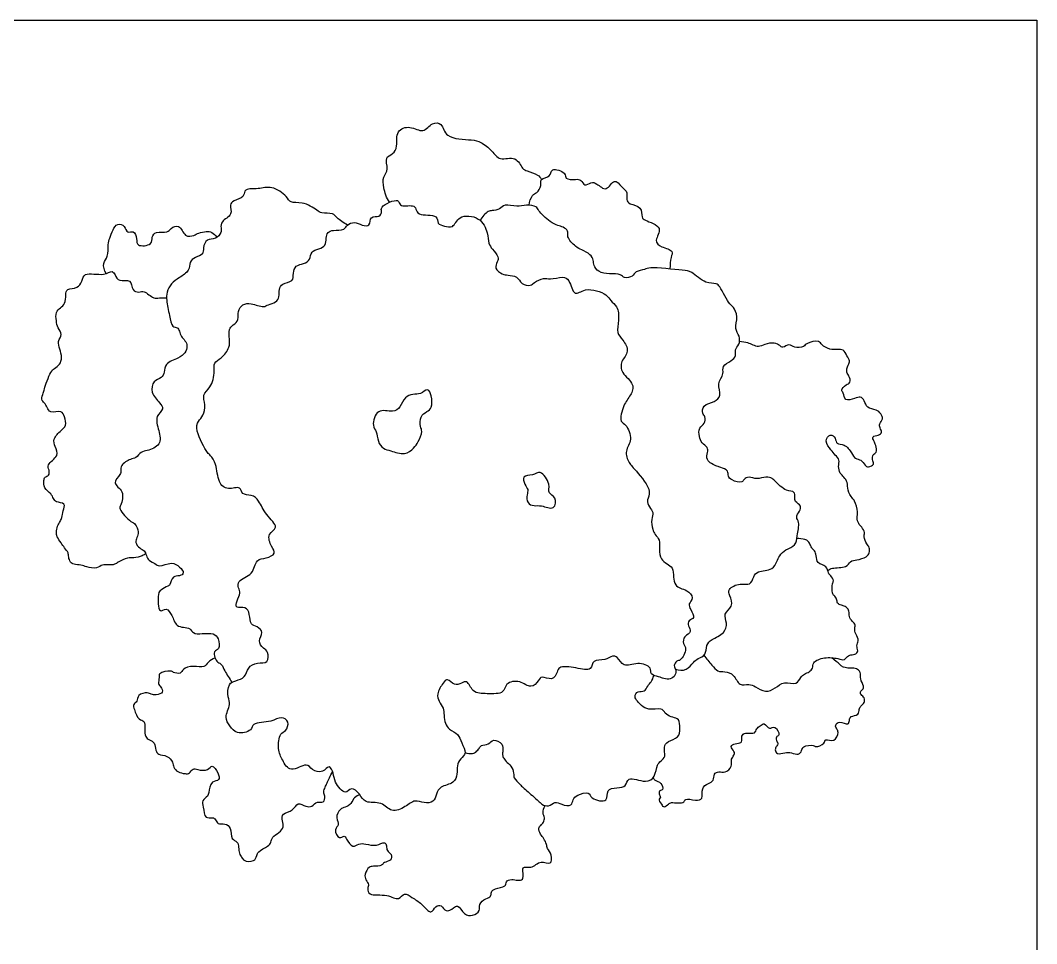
# Model space of a CAD drawing. Header units: millimetres. Extents: x 34 to 295, y 0 to 64.
# Drawn here: x 60.65 to 84.04, y 23.16 to 44.42 of the extents above; entities that cross this region are included whole.
import ezdxf

# ---------------------------------------------------------------- set-up
doc = ezdxf.new("R2010")
doc.units = ezdxf.units.MM
doc.layers.add('AG-PLANTS', color=7, linetype='Continuous', true_color=0x66ccff)
doc.layers.add('X-VPRT', color=6, linetype='Continuous', true_color=0xff00ff)

msp = doc.modelspace()

# ---------------------------------------------------------------- linework, layer by layer
at = {"layer": 'AG-PLANTS'}
for points, knots in [([(69.142, 40.225), (69.078, 40.326), (69.004, 40.552), (68.986, 40.807), (69.138, 40.979), (69.021, 41.267), (69.238, 41.331), (69.339, 41.517), (69.278, 41.884), (69.623, 42.005), (69.925, 41.794), (70.11, 42.072), (70.377, 42.054), (70.415, 41.673), (71.042, 41.676), (71.246, 41.624), (71.515, 41.417), (71.67, 41.167), (72.062, 41.311), (72.198, 40.991), (72.309, 40.947), (72.566, 40.869), (72.62, 40.791), (72.647, 40.753)], [0, 0, 0, 0, 0.805025, 1.46412, 2.077141, 2.744603, 3.300882, 3.901081, 4.667527, 5.384126, 6.129186, 6.827643, 7.420167, 8.147505, 9.144121, 9.789355, 10.551464, 11.239561, 12.010089, 12.719566, 13.192331, 13.867948, 14.37075, 14.37075, 14.37075, 14.37075]), ([(72.362, 40.156), (72.363, 40.235), (72.425, 40.401), (72.539, 40.434), (72.66, 40.604), (72.593, 40.783), (72.867, 40.795), (72.848, 41.038), (73.22, 40.922), (73.171, 40.744), (73.432, 40.755), (73.562, 40.757), (73.627, 40.573), (73.788, 40.705), (73.92, 40.664), (74.147, 40.438), (74.314, 40.811), (74.487, 40.563), (74.639, 40.465), (74.582, 40.285), (74.675, 40.169), (74.96, 40.141), (74.948, 39.874), (75.022, 39.802), (75.479, 39.663), (75.218, 39.338), (75.401, 39.186), (75.7, 39.12), (75.604, 38.95), (75.604, 38.78), (75.598, 38.69)], [0, 0, 0, 0, 0.656435, 1.113103, 1.696004, 2.197796, 2.793162, 3.325834, 4.032516, 4.499605, 5.120426, 5.604683, 6.095916, 6.618047, 7.117626, 7.775023, 8.448214, 9.066546, 9.632629, 10.159945, 10.641953, 11.306668, 11.923976, 12.361888, 13.175345, 13.881856, 14.473349, 15.153978, 15.649734, 16.346633, 16.346633, 16.346633, 16.346633]), ([(68.181, 39.698), (68.097, 39.75), (67.927, 39.857), (67.851, 39.985), (67.575, 39.966), (67.477, 40.048), (67.149, 40.252), (66.859, 40.192), (66.781, 40.382), (66.444, 40.619), (66.133, 40.526), (65.942, 40.547), (65.793, 40.498), (65.807, 40.33), (65.559, 40.272), (65.45, 40.166), (65.555, 39.928), (65.263, 39.8), (65.266, 39.637), (65.28, 39.522), (65.147, 39.365), (64.929, 39.396), (64.85, 39.178), (64.87, 39.021), (64.67, 38.968), (64.535, 38.853), (64.551, 38.641), (64.305, 38.49), (64.119, 38.368), (64.015, 38.156), (64.008, 37.96), (64.081, 37.632), (64.127, 37.35), (64.267, 37.353), (64.314, 37.26), (64.345, 37.13), (64.444, 37.044), (64.503, 36.915), (64.448, 36.745), (64.285, 36.629), (63.972, 36.527), (63.977, 36.314), (63.9, 36.174), (63.695, 36.123), (63.642, 35.829), (63.849, 35.62), (63.971, 35.464), (63.735, 35.297), (63.839, 34.971), (63.914, 34.63), (63.57, 34.497), (63.429, 34.493), (63.311, 34.324), (63.183, 34.324), (62.952, 34.181), (62.966, 34.047), (62.96, 33.95), (62.737, 33.745), (63.065, 33.591), (62.966, 33.249), (62.902, 33.161), (63.191, 32.854), (63.302, 32.834), (63.38, 32.633), (63.334, 32.508), (63.284, 32.392), (63.39, 32.254), (63.51, 32.216), (63.55, 32.092), (63.602, 31.969), (63.754, 31.914), (63.845, 31.816), (64.136, 31.961), (64.31, 31.841), (64.44, 31.686), (64.311, 31.612), (64.146, 31.632), (64.101, 31.411), (64.042, 31.389), (63.879, 31.305), (63.808, 31.225), (63.818, 30.718), (64.018, 30.92), (64.143, 30.706), (64.181, 30.595), (64.25, 30.468), (64.4, 30.437), (64.566, 30.425), (64.619, 30.287), (64.842, 30.291), (65.095, 30.316), (65.22, 30.187), (65.25, 29.929), (65.091, 29.894), (65.123, 29.737), (65.185, 29.632), (65.296, 29.588), (65.35, 29.425), (65.461, 29.259), (65.519, 29.173)], [0, 0, 0, 0, 0.733288, 1.235176, 1.893761, 2.386212, 3.205706, 3.890022, 4.446822, 5.279098, 6.030195, 6.619987, 7.099713, 7.580421, 8.223449, 8.71003, 9.311318, 9.998332, 10.504653, 10.954179, 11.519461, 12.105928, 12.703853, 13.201972, 13.770701, 14.318318, 14.893186, 15.588398, 16.233236, 16.859144, 17.449231, 18.24794, 18.927179, 19.357139, 19.765349, 20.254297, 20.735834, 21.224783, 21.761184, 22.367263, 23.103355, 23.678921, 24.190782, 24.770172, 25.436845, 26.165437, 26.691142, 27.315938, 28.081883, 28.826178, 29.570175, 30.080658, 30.642614, 31.128542, 31.794094, 32.251054, 32.67168, 33.300957, 33.982227, 34.724739, 35.144261, 35.968564, 36.437422, 37.015693, 37.506925, 37.960648, 38.489441, 38.95414, 39.420635, 39.904039, 40.427692, 40.884106, 41.59546, 42.208879, 42.744955, 43.179814, 43.695988, 44.272754, 44.610413, 45.159788, 45.636977, 46.460762, 46.953516, 47.544541, 48.037296, 48.516364, 49.03636, 49.565398, 50.025205, 50.634126, 51.306484, 51.849557, 52.479225, 52.939529, 53.42611, 53.897063, 54.331922, 54.872642, 55.620904, 55.620904, 55.620904, 55.620904]), ([(65.272, 36.647), (65.212, 36.596), (65.088, 36.535), (65.134, 36.324), (65.052, 35.954), (64.822, 35.804), (64.924, 35.563), (64.869, 35.313), (64.733, 35.186), (64.67, 34.957), (64.946, 34.452), (65.027, 34.4), (65.18, 34.183), (65.182, 33.786), (65.414, 33.577), (65.728, 33.714), (65.739, 33.476), (65.983, 33.505), (66.157, 33.343), (66.28, 33.035), (66.63, 32.736), (66.314, 32.595), (66.418, 32.302), (66.55, 32.132), (66.304, 32.02), (66.057, 32.02), (66.028, 31.634), (65.641, 31.54), (65.664, 31.34), (65.728, 31.227), (65.627, 31.063), (65.593, 30.854), (65.847, 30.934), (65.935, 30.74), (65.934, 30.492), (66.104, 30.465), (66.263, 30.32), (66.096, 30.129), (66.242, 29.95), (66.361, 29.887), (66.369, 29.588), (66.094, 29.645), (65.875, 29.523), (65.837, 29.274), (65.604, 29.214), (65.427, 29.144), (65.414, 28.828), (65.503, 28.666), (65.327, 28.363), (65.476, 28.169), (65.619, 27.963), (65.985, 28.047), (65.98, 28.258), (66.434, 28.242), (66.64, 28.402), (66.855, 28.275), (66.767, 28.037), (66.612, 28.005), (66.565, 27.623), (66.676, 27.393), (66.857, 27.065), (67.245, 27.345), (67.354, 27.143), (67.613, 27.07), (67.759, 27.302), (67.868, 27.056), (67.869, 26.885), (68.127, 26.551), (68.266, 26.789), (68.473, 26.597), (68.579, 26.371), (68.972, 26.444), (69.182, 26.158), (69.511, 26.296), (69.726, 26.485), (69.932, 26.387), (70.175, 26.399), (70.224, 26.604), (70.307, 26.79), (70.636, 26.833), (70.712, 27.061), (70.692, 27.249), (70.77, 27.421), (70.938, 27.538), (70.795, 27.786), (70.74, 27.985), (70.516, 28.082), (70.425, 28.226), (70.396, 28.413), (70.396, 28.583), (70.279, 28.732), (70.221, 28.917), (70.368, 29.145), (70.483, 29.288), (70.634, 29.084), (70.797, 29.145), (70.947, 29.236), (71.05, 28.912), (71.387, 28.915), (71.795, 28.897), (71.804, 29.173), (72.16, 29.231), (72.395, 29.009), (72.577, 29.205), (72.642, 29.337), (72.895, 29.192), (73.015, 29.402), (73.035, 29.555), (73.438, 29.517), (73.808, 29.413), (73.81, 29.719), (74.112, 29.657), (74.266, 29.796), (74.407, 29.762), (74.525, 29.496), (74.848, 29.655), (75.189, 29.534), (75.135, 29.342), (75.348, 29.302), (75.456, 29.259), (75.615, 29.23), (75.728, 29.331), (75.751, 29.462), (75.672, 29.553), (75.755, 29.678), (75.854, 29.661), (76.009, 29.951), (75.89, 30.056), (75.919, 30.242), (76.115, 30.328), (76.01, 30.472), (76.023, 30.605), (76.194, 30.647), (76.074, 30.85), (76.013, 30.981), (76.17, 31.116), (75.993, 31.307), (75.843, 31.328), (75.712, 31.411), (75.68, 31.595), (75.675, 31.815), (75.531, 31.898), (75.381, 32.007), (75.346, 32.232), (75.378, 32.45), (75.255, 32.577), (75.198, 32.694), (75.161, 32.926), (75.238, 33.086), (75.118, 33.205), (75.058, 33.381), (75.206, 33.577), (74.823, 34.051), (74.655, 34.209), (74.545, 34.51), (74.755, 34.751), (74.607, 35.114), (74.431, 35.161), (74.52, 35.569), (74.699, 35.769), (74.801, 36.054), (74.473, 36.28), (74.456, 36.57), (74.685, 36.786), (74.523, 37.06), (74.361, 37.22), (74.433, 37.512), (74.409, 37.83), (74.226, 37.955), (74.155, 38.122), (73.652, 38.292), (73.386, 38.021), (73.299, 38.448), (73.133, 38.525), (72.845, 38.44), (72.699, 38.5), (72.472, 38.383), (72.398, 38.291), (72.171, 38.331), (72.096, 38.529), (71.871, 38.548), (71.747, 38.563), (71.544, 38.699), (71.635, 38.853), (71.665, 38.979), (71.508, 39.146), (71.417, 39.28), (71.412, 39.533), (71.244, 39.903), (70.726, 39.949), (70.625, 39.617), (70.41, 39.682), (70.235, 39.716), (70.276, 39.964), (69.798, 39.903), (69.76, 40.073), (69.695, 40.181), (69.354, 40.101), (69.385, 40.351), (68.911, 40.132), (68.979, 40.014), (68.922, 39.872), (68.684, 39.925), (68.713, 39.664), (68.504, 39.692), (68.343, 39.79), (68.166, 39.71), (68.111, 39.578), (67.856, 39.59), (67.715, 39.546), (67.682, 39.397), (67.685, 39.221), (67.521, 39.151), (67.331, 39.101), (67.329, 38.899), (67.174, 38.804), (66.977, 38.779), (66.923, 38.593), (66.941, 38.387), (66.67, 38.373), (66.596, 38.219), (66.617, 38.049), (66.537, 37.912), (66.35, 37.877), (66.247, 37.791), (65.961, 37.907), (65.765, 37.89), (65.64, 37.718), (65.692, 37.519), (65.549, 37.4), (65.433, 37.305), (65.466, 37.067), (65.473, 36.881), (65.346, 36.711), (65.272, 36.647)], [0, 0, 0, 0, 0.594003, 1.176849, 1.995958, 2.646965, 3.283238, 3.948518, 4.506744, 5.143995, 6.136848, 6.569802, 7.223337, 8.070166, 8.759295, 9.442429, 9.953979, 10.553788, 11.180021, 11.984333, 12.784733, 13.410966, 14.114313, 14.666637, 15.282922, 15.90904, 16.663097, 17.443084, 17.968378, 18.432846, 19.022387, 19.533866, 20.10663, 20.681207, 21.315996, 21.834981, 22.388594, 22.985109, 23.572973, 24.072876, 24.68951, 25.320247, 25.969736, 26.600473, 27.226556, 27.785144, 28.492114, 29.067591, 29.804236, 30.436979, 31.08553, 31.82203, 32.339149, 33.183378, 33.865895, 34.431863, 35.033871, 35.532122, 36.30733, 37.025677, 37.744705, 38.543127, 39.109096, 39.757029, 40.330733, 40.891522, 41.512547, 42.272107, 42.809874, 43.439732, 44.087666, 44.868594, 45.60446, 46.353024, 47.048496, 47.661883, 48.273928, 48.849848, 49.436205, 50.165215, 50.780899, 51.363745, 51.935657, 52.48614, 53.153696, 53.768788, 54.403421, 54.948266, 55.526667, 56.074096, 56.646158, 57.215502, 57.914123, 58.40566, 58.992018, 59.529786, 60.008033, 60.681454, 61.453754, 62.254592, 62.851387, 63.58506, 64.292009, 64.913035, 65.379292, 66.009487, 66.60349, 67.070576, 67.894092, 68.664619, 69.244753, 69.913966, 70.505968, 70.964642, 71.605167, 72.360786, 73.100377, 73.594814, 74.158662, 74.643582, 75.158542, 75.656547, 76.121971, 76.558471, 77.016239, 77.41494, 78.120179, 78.617271, 79.155334, 79.706174, 80.20609, 80.663051, 81.13189, 81.718983, 82.216673, 82.742379, 83.354087, 83.888206, 84.383641, 84.957168, 85.569838, 86.09299, 86.654947, 87.283928, 87.905683, 88.440164, 88.928007, 89.571569, 90.106773, 90.625761, 91.175163, 91.773915, 92.772754, 93.461215, 94.157916, 94.882722, 95.66251, 96.171413, 96.96924, 97.699927, 98.362298, 99.158096, 99.835958, 100.532786, 101.234987, 101.858086, 102.572798, 103.317755, 103.911018, 104.472286, 105.408029, 106.079626, 106.832745, 107.385226, 108.095442, 108.629625, 109.277683, 109.731922, 110.317007, 110.908032, 111.507309, 112.006888, 112.606613, 113.12111, 113.586411, 114.205966, 114.744224, 115.405833, 116.233225, 117.104591, 117.795557, 118.373453, 118.899529, 119.43244, 120.265148, 120.764047, 121.201959, 121.910278, 122.379135, 123.216416, 123.650981, 124.107776, 124.673859, 125.23066, 125.758304, 126.349563, 126.896813, 127.372325, 128.026294, 128.522842, 129.021253, 129.56013, 130.101689, 130.667572, 131.218471, 131.769007, 132.341636, 132.902862, 133.456841, 134.086364, 134.607815, 135.155211, 135.661625, 136.228572, 136.699871, 137.420641, 138.006448, 138.580678, 139.158887, 139.707385, 140.209273, 140.838747, 141.423349, 142.154518, 142.154518, 142.154518, 142.154518]), ([(75.728, 29.474), (75.806, 29.45), (75.989, 29.43), (76.14, 29.636), (76.243, 29.725), (76.438, 29.795), (76.429, 30.034), (76.561, 30.171), (76.864, 30.291), (76.927, 30.535), (76.815, 30.755), (77.074, 30.912), (76.978, 31.166), (76.924, 31.329), (77.216, 31.474), (77.458, 31.387), (77.523, 31.617), (77.621, 31.744), (77.974, 31.743), (78.056, 31.953), (78.12, 32.095), (78.258, 32.237), (78.511, 32.315), (78.515, 32.549), (78.598, 32.855), (78.484, 32.973), (78.583, 33.111), (78.638, 33.239), (78.47, 33.328), (78.474, 33.433), (78.481, 33.581), (78.263, 33.561), (78.026, 33.798), (77.961, 33.87), (77.803, 33.92), (77.602, 33.835), (77.427, 33.917), (77.296, 33.857), (77.271, 33.755), (77.018, 33.818), (76.929, 33.912), (76.955, 34.053), (76.765, 34.129), (76.687, 34.138), (76.405, 34.279), (76.473, 34.465), (76.478, 34.588), (76.322, 34.678), (76.276, 34.828), (76.251, 35.042), (76.414, 35.116), (76.422, 35.295), (76.337, 35.359), (76.359, 35.574), (76.628, 35.618), (76.795, 35.774), (76.674, 36.053), (76.854, 36.269), (76.787, 36.463), (77.01, 36.567), (77.133, 36.683), (77.086, 36.837), (77.204, 36.947), (77.217, 37.153), (77.072, 37.31), (77.18, 37.59), (77.07, 37.815), (76.969, 37.878), (76.863, 38.071), (76.756, 38.283), (76.664, 38.368), (76.407, 38.343), (76.096, 38.645), (75.903, 38.653), (75.142, 38.749), (75.031, 38.673), (74.802, 38.644), (74.752, 38.51), (74.541, 38.462), (74.465, 38.588), (74.203, 38.568), (73.954, 38.606), (73.84, 38.769), (73.842, 38.891), (73.775, 39.038), (73.564, 39.13), (73.429, 39.199), (73.213, 39.42), (73.278, 39.57), (73.142, 39.659), (73.015, 39.69), (72.836, 39.771), (72.566, 40.021), (72.537, 40.139), (72.282, 40.172), (72.086, 40.107), (71.794, 40.198), (71.691, 40.059), (71.506, 40.029), (71.41, 40.031), (71.267, 39.891), (71.236, 39.806)], [0, 0, 0, 0, 0.664376, 1.311772, 1.817766, 2.384638, 2.995054, 3.568288, 4.316277, 4.952245, 5.561769, 6.212932, 6.871182, 7.379154, 8.085516, 8.714127, 9.295963, 9.82431, 10.576748, 11.174381, 11.703725, 12.297174, 12.944842, 13.570466, 14.313792, 14.79972, 15.32197, 15.780658, 16.309005, 16.737334, 17.184941, 17.753323, 18.519554, 18.946706, 19.460886, 20.079241, 20.653838, 21.126211, 21.499986, 22.140836, 22.614774, 23.073461, 23.628117, 24.051438, 24.744913, 25.293089, 25.738212, 26.272332, 26.809448, 27.395445, 27.924042, 28.441043, 28.86142, 29.407235, 30.083099, 30.671642, 31.359585, 32.037114, 32.578341, 33.203965, 33.738568, 34.228929, 34.743784, 35.3227, 35.910881, 36.617713, 37.260237, 37.714471, 38.34137, 39.000393, 39.442777, 40.096657, 40.940279, 41.577389, 42.723968, 43.243259, 43.839773, 44.330164, 44.896445, 45.363032, 46.031214, 46.707146, 47.269859, 47.731309, 48.250294, 48.8769, 49.429248, 50.138147, 50.623753, 51.114868, 51.600473, 52.207585, 53.012394, 53.455348, 54.086086, 54.724358, 55.421186, 55.94648, 56.504084, 56.921835, 57.62426, 57.62426, 57.62426, 57.62426]), ([(62.621, 38.585), (62.581, 38.654), (62.53, 38.832), (62.683, 38.969), (62.662, 39.255), (62.704, 39.399), (62.774, 39.591), (62.874, 39.75), (63.064, 39.692), (63.093, 39.499), (63.273, 39.592), (63.338, 39.385), (63.312, 39.198), (63.701, 39.233), (63.662, 39.427), (63.77, 39.569), (64.041, 39.509), (64.104, 39.635), (64.328, 39.734), (64.418, 39.412), (64.649, 39.456), (64.745, 39.524), (64.933, 39.56), (65.044, 39.555), (65.138, 39.466), (65.173, 39.418)], [0, 0, 0, 0, 0.65684, 1.234709, 1.929341, 2.459551, 3.067605, 3.61342, 4.142141, 4.658474, 5.139845, 5.700866, 6.219326, 6.92673, 7.453069, 7.970069, 8.625721, 9.107257, 9.671585, 10.35258, 10.931211, 11.40721, 11.97719, 12.462636, 12.880516, 12.880516, 12.880516, 12.880516]), ([(63.536, 32.134), (63.509, 32.116), (63.454, 32.081), (63.253, 32.029), (63.123, 32.056), (62.895, 31.942), (62.827, 31.88), (62.664, 31.869), (62.538, 31.892), (62.406, 31.78), (62.174, 31.823), (62.053, 31.884), (61.881, 31.877), (61.799, 31.935), (61.753, 32.058), (61.761, 32.157), (61.663, 32.271), (61.587, 32.382), (61.49, 32.523), (61.471, 32.629), (61.5, 32.769), (61.56, 32.879), (61.618, 32.97), (61.625, 33.116), (61.708, 33.311), (61.467, 33.31), (61.411, 33.404), (61.358, 33.521), (61.188, 33.637), (61.19, 33.815), (61.204, 33.904), (61.319, 33.929), (61.32, 34.064), (61.244, 34.197), (61.557, 34.38), (61.444, 34.599), (61.391, 34.782), (61.582, 34.975), (61.718, 35.077), (61.671, 35.285), (61.606, 35.445), (61.329, 35.358), (61.27, 35.506), (61.204, 35.607), (61.12, 35.682), (61.185, 35.84), (61.192, 35.923), (61.337, 36.323), (61.426, 36.399), (61.567, 36.486), (61.612, 36.657), (61.561, 36.842), (61.496, 37.024), (61.629, 37.185), (61.504, 37.336), (61.475, 37.493), (61.457, 37.697), (61.571, 37.799), (61.691, 37.891), (61.691, 38.089), (61.715, 38.25), (61.971, 38.234), (62.071, 38.403), (62.112, 38.635), (62.569, 38.515), (62.763, 38.671), (62.834, 38.549), (62.912, 38.378), (63.211, 38.48), (63.209, 38.19), (63.376, 38.142), (63.505, 38.211), (63.711, 37.986), (63.846, 38.035), (63.959, 38.027), (64.014, 38.028)], [0, 0, 0, 0, 0.423072, 1.016184, 1.521928, 2.176773, 2.593515, 3.117938, 3.590729, 4.12353, 4.754778, 5.262917, 5.800602, 6.213852, 6.684013, 7.102894, 7.605882, 8.114021, 8.660647, 9.097137, 9.598483, 10.076453, 10.504907, 11.033181, 11.561914, 12.129041, 12.557825, 13.032475, 13.625686, 14.172758, 14.552532, 14.962727, 15.417154, 15.891121, 16.609945, 17.219209, 17.782925, 18.45589, 18.992234, 19.58496, 20.092809, 20.738342, 21.223886, 21.696455, 22.120313, 22.629788, 23.060751, 23.916099, 24.396642, 24.91444, 25.458434, 26.050113, 26.62471, 27.180978, 27.728483, 28.277885, 28.863883, 29.369877, 29.875017, 30.464191, 30.95314, 31.570324, 32.144533, 32.709679, 33.573498, 34.1814, 34.613889, 35.157565, 35.793714, 36.40994, 36.911924, 37.391321, 38.078633, 38.564794, 39.111732, 39.111732, 39.111732, 39.111732]), ([(79.232, 31.747), (79.268, 31.768), (79.333, 31.823), (79.664, 31.797), (79.746, 31.973), (79.902, 31.986), (80.127, 32.048), (80.196, 32.151), (80.197, 32.281), (80.13, 32.36), (80.046, 32.519), (80.095, 32.619), (80.015, 32.749), (79.936, 32.822), (79.895, 32.969), (79.943, 33.094), (79.86, 33.354), (79.792, 33.411), (79.678, 33.595), (79.699, 33.774), (79.609, 33.901), (79.509, 33.983), (79.466, 34.142), (79.519, 34.295), (79.396, 34.406), (79.311, 34.525), (79.146, 34.713), (79.282, 34.915), (79.425, 34.801), (79.418, 34.642), (79.636, 34.671), (79.781, 34.457), (79.858, 34.312), (80.008, 34.307), (80.082, 34.166), (80.165, 34.114), (80.32, 34.191), (80.25, 34.301), (80.263, 34.419), (80.372, 34.459), (80.34, 34.636), (80.298, 34.721), (80.24, 34.846), (80.4, 34.852), (80.493, 34.926), (80.428, 35.031), (80.416, 35.131), (80.516, 35.234), (80.461, 35.364), (80.353, 35.459), (80.129, 35.481), (80.084, 35.656), (79.984, 35.766), (79.858, 35.704), (79.611, 35.633), (79.608, 35.839), (79.521, 35.901), (79.652, 36.033), (79.767, 36.06), (79.732, 36.236), (79.647, 36.301), (79.696, 36.481), (79.755, 36.573), (79.668, 36.69), (79.603, 36.846), (79.445, 36.833), (79.278, 36.827), (79.09, 36.935), (79.038, 37.054), (78.741, 36.994), (78.69, 36.89), (78.46, 36.864), (78.349, 36.982), (78.2, 36.863), (78.128, 36.933), (78.002, 37.001), (77.779, 36.964), (77.642, 36.887), (77.509, 36.938), (77.393, 36.996), (77.265, 37.016), (77.202, 37.018)], [0, 0, 0, 0, 0.472981, 1.208306, 1.747183, 2.265192, 2.906349, 3.363017, 3.819686, 4.259172, 4.808838, 5.234601, 5.733305, 6.183891, 6.678353, 7.179475, 7.854362, 8.271241, 8.871805, 9.439678, 9.948309, 10.429452, 10.958489, 11.472808, 11.981348, 12.516716, 13.157461, 13.705885, 14.196812, 14.670744, 15.220118, 15.889111, 16.420419, 16.901127, 17.417037, 17.819142, 18.302546, 18.739448, 19.175039, 19.58385, 20.111495, 20.561685, 20.974503, 21.45269, 21.873677, 22.308536, 22.725582, 23.201991, 23.668605, 24.175854, 24.77825, 25.325278, 25.795652, 26.288406, 26.896738, 27.423559, 27.805851, 28.331178, 28.766037, 29.275493, 29.704046, 30.255449, 30.682614, 31.171899, 31.700691, 32.195553, 32.755476, 33.361541, 33.811067, 34.493072, 34.94974, 35.55186, 36.054891, 36.570713, 36.953006, 37.452197, 38.084031, 38.610355, 39.089203, 39.579208, 40.166758, 40.166758, 40.166758, 40.166758]), ([(69.49, 34.442), (69.391, 34.428), (69.18, 34.507), (68.997, 34.544), (68.867, 34.717), (68.86, 34.954), (68.731, 35.074), (68.848, 35.509), (69.224, 35.367), (69.399, 35.5), (69.486, 35.745), (69.685, 35.819), (69.859, 35.791), (70.031, 35.965), (70.123, 35.76), (70.136, 35.493), (70.004, 35.404), (69.842, 35.302), (69.845, 35.056), (69.916, 34.954), (69.81, 34.704), (69.711, 34.563), (69.577, 34.455), (69.49, 34.442)], [0, 0, 0, 0, 0.756383, 1.335418, 1.931932, 2.566721, 3.113398, 3.891104, 4.649848, 5.243316, 5.911498, 6.499151, 7.061625, 7.628845, 8.171016, 8.857237, 9.36614, 9.935226, 10.562353, 11.02682, 11.692116, 12.273123, 12.936229, 12.936229, 12.936229, 12.936229]), ([(72.645, 33.234), (72.576, 33.248), (72.48, 33.223), (72.303, 33.294), (72.303, 33.489), (72.349, 33.616), (72.253, 33.72), (72.188, 33.947), (72.452, 33.921), (72.625, 34.081), (72.863, 33.737), (72.776, 33.519), (72.996, 33.45), (72.956, 33.106), (72.732, 33.217), (72.645, 33.234)], [0, 0, 0, 0, 0.560541, 1.090495, 1.652968, 2.126152, 2.627759, 3.178578, 3.782607, 4.365351, 5.139393, 5.734492, 6.295275, 6.926013, 7.624854, 7.624854, 7.624854, 7.624854]), ([(76.382, 29.798), (76.438, 29.718), (76.565, 29.58), (76.691, 29.409), (76.867, 29.431), (77.085, 29.359), (77.185, 29.079), (77.421, 29.142), (77.57, 29.072), (77.8, 28.928), (78.034, 29.033), (78.217, 29.209), (78.518, 29.098), (78.601, 29.291), (78.692, 29.369), (78.809, 29.409), (78.896, 29.496), (78.879, 29.654), (79.166, 29.759), (79.453, 29.732), (79.621, 29.665), (79.704, 29.81), (79.821, 29.8), (79.95, 29.858), (79.9, 29.988), (79.905, 30.046), (79.958, 30.171), (79.845, 30.319), (79.855, 30.419), (79.872, 30.52), (79.764, 30.595), (79.714, 30.72), (79.733, 30.839), (79.632, 30.924), (79.551, 30.953), (79.439, 30.977), (79.451, 31.098), (79.372, 31.17), (79.336, 31.229), (79.321, 31.447), (79.384, 31.504), (79.302, 31.635), (79.239, 31.682), (79.217, 31.871), (78.973, 31.898), (78.975, 32.089), (78.934, 32.201), (78.87, 32.254), (78.834, 32.326), (78.791, 32.429), (78.705, 32.462), (78.581, 32.489), (78.518, 32.484)], [0, 0, 0, 0, 0.727063, 1.317854, 1.853694, 2.477324, 3.151778, 3.747715, 4.296506, 4.968704, 5.620065, 6.279999, 6.967572, 7.520196, 7.985497, 8.451992, 8.901518, 9.382226, 10.078056, 10.821392, 11.346283, 11.832061, 12.28571, 12.738465, 13.192892, 13.523885, 13.990196, 14.549315, 14.971345, 15.370966, 15.836454, 16.323452, 16.772864, 17.230743, 17.640258, 18.054243, 18.482763, 18.90235, 19.266466, 19.874369, 20.240621, 20.727078, 21.113871, 21.648417, 22.24781, 22.790444, 23.252544, 23.62539, 24.008906, 24.4423, 24.841185, 25.426983, 25.426983, 25.426983, 25.426983]), ([(65.131, 29.74), (65.077, 29.71), (64.967, 29.65), (64.888, 29.494), (64.631, 29.565), (64.383, 29.497), (64.347, 29.356), (64.16, 29.394), (64.121, 29.454), (63.816, 29.394), (63.856, 29.282), (63.81, 29.135), (63.884, 29.072), (63.959, 28.927), (63.773, 28.876), (63.659, 28.889), (63.577, 28.955), (63.341, 28.893), (63.35, 28.731), (63.238, 28.669), (63.271, 28.54), (63.359, 28.301), (63.517, 28.296), (63.516, 28.101), (63.513, 27.916), (63.617, 27.843), (63.758, 27.789), (63.757, 27.609), (63.824, 27.498), (64.032, 27.495), (64.167, 27.339), (64.166, 27.216), (64.27, 27.1), (64.436, 27.067), (64.548, 27.064), (64.616, 27.206), (64.736, 27.154), (64.969, 27.127), (65.065, 27.301), (65.205, 27.094), (65.256, 26.899), (65.027, 26.915), (64.984, 26.635), (64.972, 26.548), (64.814, 26.453), (64.867, 26.304), (64.885, 26.021), (65.074, 26.073), (65.151, 26.018), (65.188, 25.887), (65.368, 25.935), (65.511, 25.824), (65.485, 25.553), (65.656, 25.512), (65.676, 25.373), (65.68, 25.234), (65.746, 25.145), (65.788, 25.055), (66.037, 25.029), (66.092, 25.185), (66.116, 25.285), (66.349, 25.392), (66.425, 25.486), (66.438, 25.624), (66.608, 25.701), (66.722, 25.84), (66.674, 25.977), (66.666, 26.175), (66.936, 26.195), (67.02, 26.437), (67.219, 26.303), (67.362, 26.301), (67.47, 26.45), (67.643, 26.376), (67.669, 26.561), (67.612, 26.638), (67.671, 26.769), (67.698, 26.841), (67.782, 27.018), (67.834, 27.121)], [0, 0, 0, 0, 0.578385, 1.088842, 1.75066, 2.410552, 2.865177, 3.387223, 3.757263, 4.434457, 4.837303, 5.338425, 5.752781, 6.219395, 6.74271, 7.200516, 7.622632, 8.228535, 8.725082, 9.152247, 9.617548, 10.279657, 10.743026, 11.293346, 11.866553, 12.321178, 12.816039, 13.357674, 13.809837, 14.399394, 14.981806, 15.439107, 15.944868, 16.495911, 16.92354, 17.393914, 17.844103, 18.479122, 18.964122, 19.56006, 20.0959, 20.625264, 21.291782, 21.70322, 22.218425, 22.739449, 23.39428, 23.902912, 24.298154, 24.739478, 25.267534, 25.797872, 26.451149, 26.94868, 27.424529, 27.92718, 28.362772, 28.771936, 29.384831, 29.885472, 30.310135, 30.971744, 31.437763, 31.902101, 32.47004, 33.011675, 33.513467, 34.043724, 34.68433, 35.275121, 35.853267, 36.346627, 36.88081, 37.374471, 37.868933, 38.283628, 38.750242, 39.193243, 39.764572, 39.764572, 39.764572, 39.764572]), ([(75.212, 26.974), (75.227, 26.953), (75.257, 26.904), (75.407, 26.878), (75.466, 26.682), (75.356, 26.694), (75.338, 26.6), (75.403, 26.529), (75.32, 26.482), (75.404, 26.369), (75.46, 26.274), (75.569, 26.377), (75.635, 26.414), (75.788, 26.388), (75.933, 26.403), (75.946, 26.516), (76.188, 26.442), (76.376, 26.479), (76.311, 26.742), (76.48, 26.849), (76.62, 26.897), (76.599, 27.072), (76.732, 27.129), (76.872, 27.079), (77.045, 27.232), (76.996, 27.378), (77.058, 27.471), (77.109, 27.558), (77.005, 27.658), (77.011, 27.73), (77.139, 27.771), (77.282, 27.782), (77.234, 27.94), (77.332, 28.031), (77.574, 27.97), (77.583, 28.115), (77.681, 28.163), (77.774, 28.261), (77.887, 28.065), (78.021, 28.201), (78.146, 27.946), (78.047, 27.938), (78.034, 27.831), (78.109, 27.762), (78.046, 27.698), (78.011, 27.621), (78.067, 27.499), (78.249, 27.563), (78.39, 27.558), (78.561, 27.487), (78.64, 27.602), (78.652, 27.715), (78.914, 27.739), (78.951, 27.666), (79.166, 27.753), (79.162, 27.892), (79.404, 27.773), (79.492, 28.026), (79.443, 28.094), (79.389, 28.189), (79.509, 28.296), (79.71, 28.169), (79.733, 28.299), (79.75, 28.406), (79.954, 28.407), (79.947, 28.556), (79.993, 28.629), (80.08, 28.698), (80.091, 28.825), (79.99, 28.879), (79.974, 28.964), (80.043, 29.006), (80.071, 29.091), (79.967, 29.252), (80.007, 29.37), (79.928, 29.488), (79.801, 29.502), (79.702, 29.496), (79.558, 29.528), (79.522, 29.575), (79.401, 29.677), (79.326, 29.739)], [0, 0, 0, 0, 0.372317, 0.883559, 1.400203, 1.75315, 2.12202, 2.498134, 2.82429, 3.300199, 3.697767, 4.161596, 4.536827, 5.064607, 5.552414, 5.908513, 6.546615, 7.070097, 7.69083, 8.261683, 8.74805, 9.255753, 9.712052, 10.217434, 10.80519, 11.301635, 11.737373, 12.133944, 12.612674, 12.922856, 13.403705, 13.86115, 14.334333, 14.781959, 15.393873, 15.822658, 16.266941, 16.688208, 17.221383, 17.682513, 18.276128, 18.60755, 19.008044, 19.397925, 19.759331, 20.14904, 20.570234, 21.118593, 21.645066, 22.185559, 22.634222, 23.062887, 23.694285, 24.046687, 24.638631, 25.042274, 25.619178, 26.22505, 26.616305, 27.019325, 27.482254, 28.062086, 28.46242, 28.880988, 29.417217, 29.878382, 30.272567, 30.712957, 31.151418, 31.585189, 31.9372, 32.295308, 32.670376, 33.237328, 33.699976, 34.167585, 34.630632, 35.068272, 35.555743, 35.955813, 36.410017, 36.410017, 36.410017, 36.410017]), ([(70.886, 27.557), (70.939, 27.533), (71.062, 27.525), (71.141, 27.57), (71.214, 27.65), (71.249, 27.74), (71.438, 27.729), (71.526, 27.884), (71.766, 27.772), (71.758, 27.596), (71.74, 27.508), (71.77, 27.419), (71.855, 27.325), (71.977, 27.221), (72.012, 27.047), (71.996, 26.968), (72.161, 26.815), (72.218, 26.749), (72.476, 26.534), (72.637, 26.363), (72.811, 26.298), (72.955, 26.439), (73.101, 26.356), (73.351, 26.306), (73.36, 26.484), (73.46, 26.585), (73.755, 26.67), (73.768, 26.477), (74.213, 26.385), (74.115, 26.723), (74.382, 26.745), (74.603, 26.76), (74.617, 27.027), (75.048, 26.837), (75.271, 26.99), (75.292, 27.278), (75.393, 27.359), (75.517, 27.468), (75.439, 27.683), (75.553, 27.829), (75.815, 27.885), (75.83, 28.112), (75.826, 28.336), (75.661, 28.364), (75.513, 28.423), (75.44, 28.539), (75.392, 28.571), (75.093, 28.535), (74.955, 28.624), (74.743, 28.833), (74.865, 28.98), (75.021, 28.945), (75.086, 29.095), (75.175, 29.178), (75.215, 29.28), (75.228, 29.331)], [0, 0, 0, 0, 0.561226, 0.963331, 1.395821, 1.78709, 2.328725, 2.844547, 3.450395, 3.98811, 4.388721, 4.780995, 5.257404, 5.80108, 6.344304, 6.719253, 7.322806, 7.754996, 8.518019, 9.193406, 9.725459, 10.269109, 10.808937, 11.424154, 11.908307, 12.425041, 13.092891, 13.60434, 14.360425, 14.975957, 15.60113, 16.20663, 16.747857, 17.573917, 18.22727, 18.916566, 19.391194, 19.898604, 20.499319, 21.042739, 21.695498, 22.305914, 22.903375, 23.406935, 23.950585, 24.425212, 24.734973, 25.440497, 26.018366, 26.696604, 27.186965, 27.681031, 28.181682, 28.657682, 29.193265, 29.193265, 29.193265, 29.193265]), ([(68.464, 26.582), (68.42, 26.569), (68.325, 26.531), (68.276, 26.372), (68.124, 26.291), (68.003, 26.268), (67.89, 26.049), (68.009, 25.89), (67.854, 25.796), (67.978, 25.541), (68.109, 25.661), (68.158, 25.56), (68.292, 25.337), (68.44, 25.474), (68.605, 25.452), (68.838, 25.388), (69.035, 25.522), (69.084, 25.402), (69.075, 25.287), (69.206, 25.222), (69.187, 25.052), (69.014, 25.038), (68.977, 24.944), (68.771, 24.937), (68.667, 24.934), (68.565, 24.753), (68.59, 24.622), (68.688, 24.516), (68.628, 24.423), (68.676, 24.238), (69.095, 24.321), (69.355, 24.122), (69.484, 24.361), (69.676, 24.202), (69.883, 24.094), (70.107, 23.798), (70.193, 24.032), (70.354, 24.057), (70.431, 23.865), (70.624, 23.97), (70.718, 24.072), (70.861, 23.812), (71.056, 23.789), (71.246, 23.905), (71.189, 24.068), (71.356, 24.201), (71.495, 24.23), (71.476, 24.351), (71.576, 24.44), (71.827, 24.454), (71.82, 24.59), (71.953, 24.664), (72.294, 24.542), (72.153, 24.987), (72.429, 24.856), (72.61, 25.105), (72.878, 24.94), (72.891, 25.214), (72.769, 25.336), (72.767, 25.444), (72.7, 25.578), (72.622, 25.667), (72.557, 25.819), (72.632, 25.879), (72.697, 25.95), (72.725, 26.061), (72.657, 26.165), (72.698, 26.285), (72.729, 26.334)], [0, 0, 0, 0, 0.498719, 1.028949, 1.56647, 2.034544, 2.655787, 3.187552, 3.679278, 4.279364, 4.72438, 5.123706, 5.75232, 6.265765, 6.806874, 7.470925, 8.058913, 8.458113, 8.900223, 9.376943, 9.854174, 10.368669, 10.763307, 11.347793, 11.778757, 12.353445, 12.842306, 13.315849, 13.7309, 14.215053, 15.052594, 15.759587, 16.320135, 16.903387, 17.610558, 18.312311, 18.855213, 19.332444, 19.86048, 20.432886, 20.858708, 21.514513, 22.096764, 22.672273, 23.17162, 23.763622, 24.237164, 24.645515, 25.118309, 25.751344, 26.174367, 26.66616, 27.333355, 28.021622, 28.583341, 29.272728, 29.885729, 30.457586, 31.016436, 31.444957, 31.951982, 32.43446, 32.942599, 33.325839, 33.744437, 34.175771, 34.631852, 35.193137, 35.193137, 35.193137, 35.193137])]:
    msp.add_open_spline(points, degree=3, knots=knots, dxfattribs=at)
at = {"layer": 'X-VPRT'}
msp.add_lwpolyline([(34.249, 22.285), (34.249, 44.415), (84.041, 44.415), (84.041, 22.285)], close=True, dxfattribs=at)

doc.saveas('drawing.dxf')
